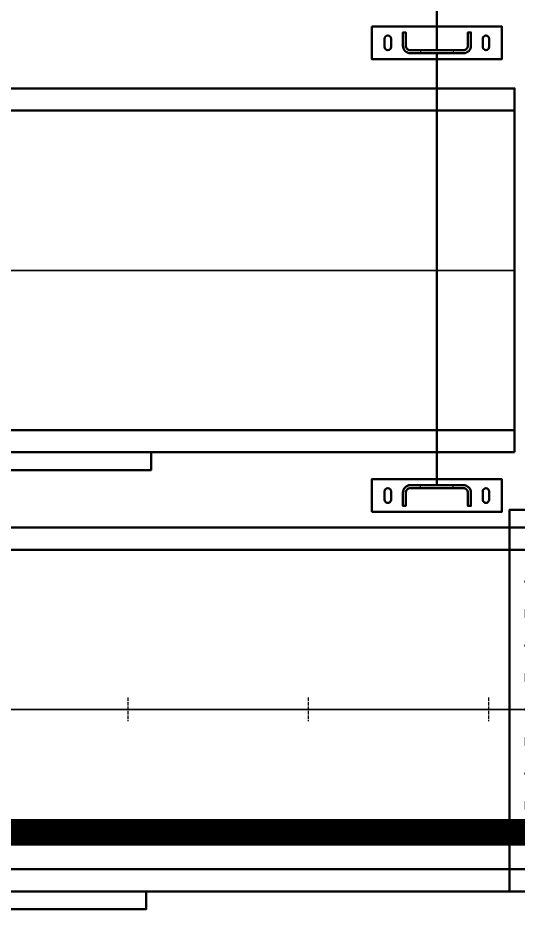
# Model space of a CAD drawing. Header units: millimetres. Extents: x 0 to 461941, y -159644 to 4828.
# Drawn here: x 228839 to 229685, y -39837 to -38330 of the extents above; entities that cross this region are included whole.
import ezdxf

# ---------------------------------------------------------------- set-up
doc = ezdxf.new("R2010")
doc.units = ezdxf.units.MM
for name, pattern in [('Xref Conv Decant Empty Tote$0$AM_ISO02W050', [7.5, 6, -1.5]), ('Xref Conv Decant In$0$AM_ISO02W050', [7.5, 6, -1.5]), ('Xref Conv Decant In$0$CENTER', [7, 4, -1, 1, -1]), ('Xref Conv Decant Product Tote$0$AM_ISO02W050', [7.5, 6, -1.5])]:
    doc.linetypes.add(name, pattern=pattern)
for name, color, linetype in [('AM_BOR', 4, 'Continuous'), ('Xref Conv Decant Empty Tote$0$Conv - Empty Tote', 35, 'Continuous'), ('Xref Conv Decant Empty Tote$0$Conveyor Detail', 150, 'Continuous'), ('Xref Conv Decant In$0$Conveyor Detail', 150, 'Continuous'), ('Xref Conv Decant Product Tote$0$EquipOther', 90, 'Continuous')]:
    doc.layers.add(name, color=color, linetype=linetype)
for name, color, linetype, lineweight in [('Xref Conv Decant Empty Tote$0$Conveyor Centreline', 2, 'Continuous', 35), ('Xref Conv Decant Empty Tote$0$Hidden', 9, 'Xref Conv Decant Empty Tote$0$AM_ISO02W050', 25), ('Xref Conv Decant In$0$Conv Decant In Out', 5, 'Continuous', 50), ('Xref Conv Decant In$0$Conveyor Centreline', 2, 'Continuous', 35), ('Xref Conv Decant In$0$Hidden', 9, 'Xref Conv Decant In$0$AM_ISO02W050', 25), ('Xref Conv Decant Product Tote$0$Conv- Product decant', 3, 'Continuous', 50), ('Xref Conv Decant Product Tote$0$Conveyor Centreline', 2, 'Continuous', 35), ('Xref Conv Decant Product Tote$0$Hidden', 9, 'Xref Conv Decant Product Tote$0$AM_ISO02W050', 25)]:
    doc.layers.add(name, color=color, linetype=linetype, lineweight=lineweight)

# ---------------------------------------------------------------- blocks, each defined once
blk = doc.blocks.new('*U154')
for points in [[(-307.5, 0), (-307.5, 43891.2), (-270, 43891.2), (-270, 0)], [(270, 0), (270, 43891.2), (307.5, 43891.2), (307.5, 0)]]:
    blk.add_lwpolyline(points, close=True)
at = {"layer": 'Xref Conv Decant Empty Tote$0$Conveyor Centreline'}
blk.add_lwpolyline([(0, 0), (0, 43891.2)], dxfattribs=at)
at = {"layer": 'Xref Conv Decant Empty Tote$0$Conveyor Detail', "const_width": 45}
blk.add_lwpolyline([(207.5, 0), (207.5, 43891.2)], dxfattribs=at)
at = {"layer": 'Xref Conv Decant Empty Tote$0$Hidden'}
for p, q in [((-20, 3352.8), (20, 3352.8)), ((-20, 3048), (20, 3048)), ((-20, 2743.2), (20, 2743.2))]:
    blk.add_line(p, q, dxfattribs=at)
blk = doc.blocks.new('Xref Conv Decant Empty Tote')
at = {"layer": 'Xref Conv Decant Empty Tote$0$Conv - Empty Tote', "xscale": -1, "rotation": 90}
blk.add_blockref('*U154', (232378.2, -39499.1), dxfattribs=at)
blk = doc.blocks.new('*U299')
at = {"linetype": 'Continuous'}
blk.add_line((-12, 145), (-12, -145), dxfattribs=at)
blk = doc.blocks.new('*U297')
blk.add_line((0, -307.5), (0, 307.5))
for points in [[(0, 270), (5486.4, 270), (5486.4, 307.5), (0, 307.5)], [(0, -307.5), (5486.4, -307.5), (5486.4, -270), (0, -270)], [(914.4, -307.5), (614.4, -307.5), (614.4, -337.5), (914.4, -337.5)]]:
    blk.add_lwpolyline(points, close=True)
at = {"layer": 'Xref Conv Decant Product Tote$0$Conveyor Centreline'}
blk.add_lwpolyline([(0, 0), (5486.4, 0)], dxfattribs=at)
at = {"layer": 'Xref Conv Decant Product Tote$0$Hidden'}
blk.add_line((0, -166), (0, 166), dxfattribs=at)
blk = doc.blocks.new('Xref Conv Decant Product Tote$0$SLOT BPLATE')
blk.add_lwpolyline([(-5.5, -7, 1), (5.5, -7), (5.5, 7, 1), (-5.5, 7)], format="xyb", close=True)
blk = doc.blocks.new('Xref Conv Decant Product Tote$0$BASE PLATE - TV')
blk.add_lwpolyline([(-110, 42.5), (110, 42.5), (110, -12.5), (-110, -12.5)], close=True)
blk.add_blockref('Xref Conv Decant Product Tote$0$SLOT BPLATE', (-83, 15))
at = {"xscale": -1}
blk.add_blockref('Xref Conv Decant Product Tote$0$SLOT BPLATE', (83, 15), dxfattribs=at)
blk = doc.blocks.new('Xref Conv Decant Product Tote$0$CHANNEL 115W- TV')
blk.add_lwpolyline([(57.5, 12.5, -0.414214), (45, 0), (-45, 0, -0.414214), (-57.5, 12.5), (-57.5, 35), (-52.5, 35), (-52.5, 12.5, 0.414214), (-45, 5), (45, 5, 0.414214), (52.5, 12.5), (52.5, 35), (57.5, 35)], format="xyb", close=True)
at = {"layer": 'Xref Conv Decant Product Tote$0$Hidden'}
for p, q in [((-27.5, 5), (-27.5, 0)), ((27.5, 5), (27.5, 0))]:
    blk.add_line(p, q, dxfattribs=at)
blk = doc.blocks.new('Xref Conv Decant Product Tote$0$STAND WMNT - TV')
for name, p in [('Xref Conv Decant Product Tote$0$BASE PLATE - TV', (0, 2.5)), ('Xref Conv Decant Product Tote$0$CHANNEL 115W- TV', (0, 0))]:
    blk.add_blockref(name, p)
blk = doc.blocks.new('*U382')
blk.add_line((5, 0), (745, 0))
at = {"rotation": 270}
blk.add_blockref('Xref Conv Decant Product Tote$0$STAND WMNT - TV', (0, 0), dxfattribs=at)
at = {"xscale": -1, "rotation": 90}
blk.add_blockref('Xref Conv Decant Product Tote$0$STAND WMNT - TV', (750, 0), dxfattribs=at)
blk = doc.blocks.new('Xref Conv Decant Product Tote$0$A$C3C53791A')
blk.add_line((110, 775), (110, 45))
at = {"rotation": 90}
blk.add_blockref('*U382', (110, 775), dxfattribs=at)
at = {"xscale": -1, "rotation": 180}
blk.add_blockref('Xref Conv Decant Product Tote$0$STAND WMNT - TV', (110, 45), dxfattribs=at)
blk = doc.blocks.new('Xref Conv Decant Product Tote')
at = {"layer": 'Xref Conv Decant Product Tote$0$Conv- Product decant'}
blk.add_blockref('Xref Conv Decant Product Tote$0$A$C3C53791A', (229437.5, -39165.1), dxfattribs=at)
at = {"layer": 'Xref Conv Decant Product Tote$0$Conv- Product decant', "xscale": -1}
blk.add_blockref('*U297', (229678.9, -38757.1), dxfattribs=at)
at = {"layer": 'Xref Conv Decant Product Tote$0$EquipOther', "xscale": -1, "rotation": 180}
blk.add_blockref('*U299', (229690.9, -38757.1), dxfattribs=at)
blk = doc.blocks.new('*U424')
at = {"linetype": 'Xref Conv Decant In$0$CENTER'}
for p, q in [((-216, 25.4), (-216, 889)), ((-108, 25.4), (-108, 889)), ((0, 25.4), (0, 889)), ((108, 25.4), (108, 889)), ((216, 25.4), (216, 889))]:
    blk.add_line(p, q, dxfattribs=at)
for points in [[(-307.5, 914.4), (-307.5, 614.4), (-337.5, 614.4), (-337.5, 914.4)], [(-307.5, 0), (-307.5, 914.4), (-270, 914.4), (-270, 0)], [(307.5, 0), (307.5, 914.4), (270, 914.4), (270, 0)], [(-307.5, 457.2), (-307.5, 157.2), (-337.5, 157.2), (-337.5, 457.2)]]:
    blk.add_lwpolyline(points, close=True)
at = {"layer": 'Xref Conv Decant In$0$Conveyor Centreline', "linetype": 'Xref Conv Decant In$0$CENTER'}
blk.add_line((0, 0), (0, 914.4), dxfattribs=at)
at = {"layer": 'Xref Conv Decant In$0$Conveyor Detail', "const_width": 15}
for points in [[(-162, 889), (-162, 25.4)], [(-54, 889), (-54, 25.4)], [(54, 889), (54, 25.4)], [(162, 889), (162, 25.4)]]:
    blk.add_lwpolyline(points, dxfattribs=at)
blk = doc.blocks.new('*U428')
blk.add_line((0, -307.5), (0, 307.5))
for points in [[(0, 270), (-2743.2, 270), (-2743.2, 307.5), (0, 307.5)], [(0, -307.5), (-2743.2, -307.5), (-2743.2, -270), (0, -270)], [(-914.4, -307.5), (-614.4, -307.5), (-614.4, -337.5), (-914.4, -337.5)]]:
    blk.add_lwpolyline(points, close=True)
at = {"layer": 'Xref Conv Decant In$0$Conveyor Centreline'}
blk.add_lwpolyline([(0, 0), (-2743.2, 0)], dxfattribs=at)
at = {"layer": 'Xref Conv Decant In$0$Hidden'}
blk.add_line((0, -166), (0, 166), dxfattribs=at)
blk = doc.blocks.new('Xref Conv Decant In')
at = {"layer": 'Xref Conv Decant In$0$Conv Decant In Out', "xscale": -1, "rotation": 90}
blk.add_blockref('*U424', (230584.7, -39499.1), dxfattribs=at)
at = {"layer": 'Xref Conv Decant In$0$Conv Decant In Out'}
blk.add_blockref('*U428', (229670.3, -39499.1), dxfattribs=at)

msp = doc.modelspace()

# ---------------------------------------------------------------- block references
for name in ['Xref Conv Decant Empty Tote', 'Xref Conv Decant Product Tote']:
    msp.add_blockref(name, (0, 0))
at = {"layer": 'AM_BOR'}
for name in ['Xref Conv Decant Product Tote', 'Xref Conv Decant In']:
    msp.add_blockref(name, (0, 0), dxfattribs=at)

doc.saveas('drawing.dxf')
